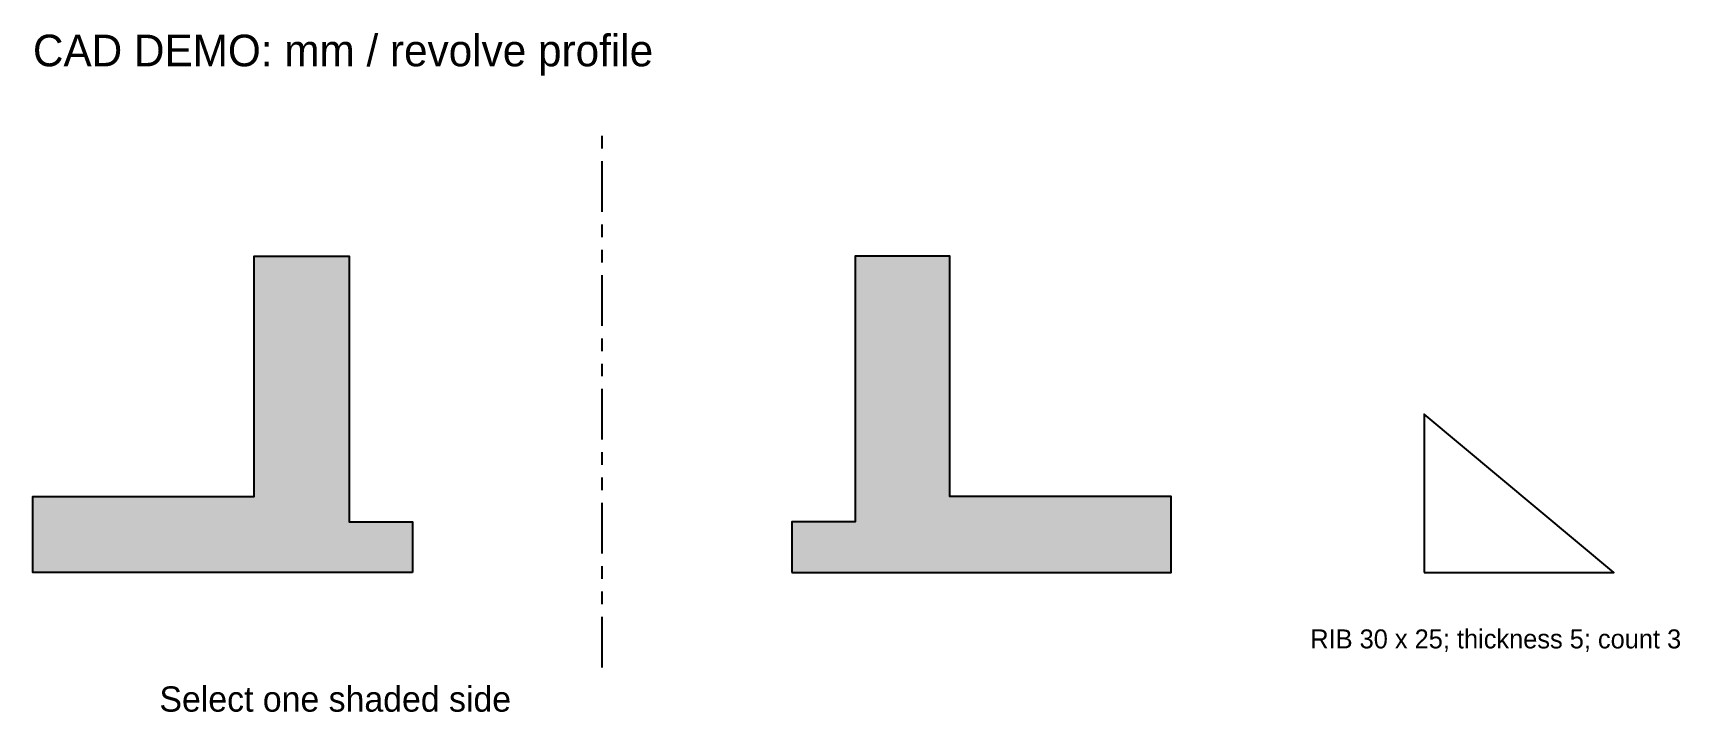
# Model space of a CAD drawing. Header units: millimetres. Extents: x -90 to 170, y -22 to 85.
import ezdxf

# ---------------------------------------------------------------- set-up
doc = ezdxf.new("R2010")
doc.units = ezdxf.units.MM
doc.linetypes.add('CENTER', pattern=[18, 8, -2, 2, -2, 2, -2])
for name, color, linetype in [('中心线', 4, 'CENTER'), ('回转主体', 7, 'Continuous'), ('筋板', 3, 'Continuous')]:
    doc.layers.add(name, color=color, linetype=linetype)

msp = doc.modelspace()

# ---------------------------------------------------------------- hatches: boundary and pattern name
at = {"layer": '回转主体'}
for points in [[(-30, 0), (-90, 0), (-90, 12), (-55, 12), (-55, 50), (-40, 50), (-40, 8), (-30, 8)], [(30, 0), (90, 0), (90, 12), (55, 12), (55, 50), (40, 50), (40, 8), (30, 8)]]:
    msp.add_hatch(color=7, dxfattribs=at).paths.add_polyline_path(points)

# ---------------------------------------------------------------- linework, layer by layer
at = {"layer": '中心线'}
msp.add_line((0, -15), (0, 70), dxfattribs=at)
at = {"layer": '回转主体'}
for points in [[(-30, 0), (-90, 0), (-90, 12), (-55, 12), (-55, 50), (-40, 50), (-40, 8), (-30, 8)], [(30, 0), (90, 0), (90, 12), (55, 12), (55, 50), (40, 50), (40, 8), (30, 8)]]:
    msp.add_lwpolyline(points, close=True, dxfattribs=at)
at = {"layer": '筋板'}
msp.add_lwpolyline([(130, 0), (160, 0), (130, 25)], close=True, dxfattribs=at)

# ---------------------------------------------------------------- texts
for s, height, p in [('CAD DEMO: mm / revolve profile', 5, (-90, 80)), ('RIB 30 x 25; thickness 5; count 3', 3, (112, -12)), ('Select one shaded side', 4, (-70, -22))]:
    msp.add_text(s, height=height).set_placement(p)

doc.saveas('drawing.dxf')
